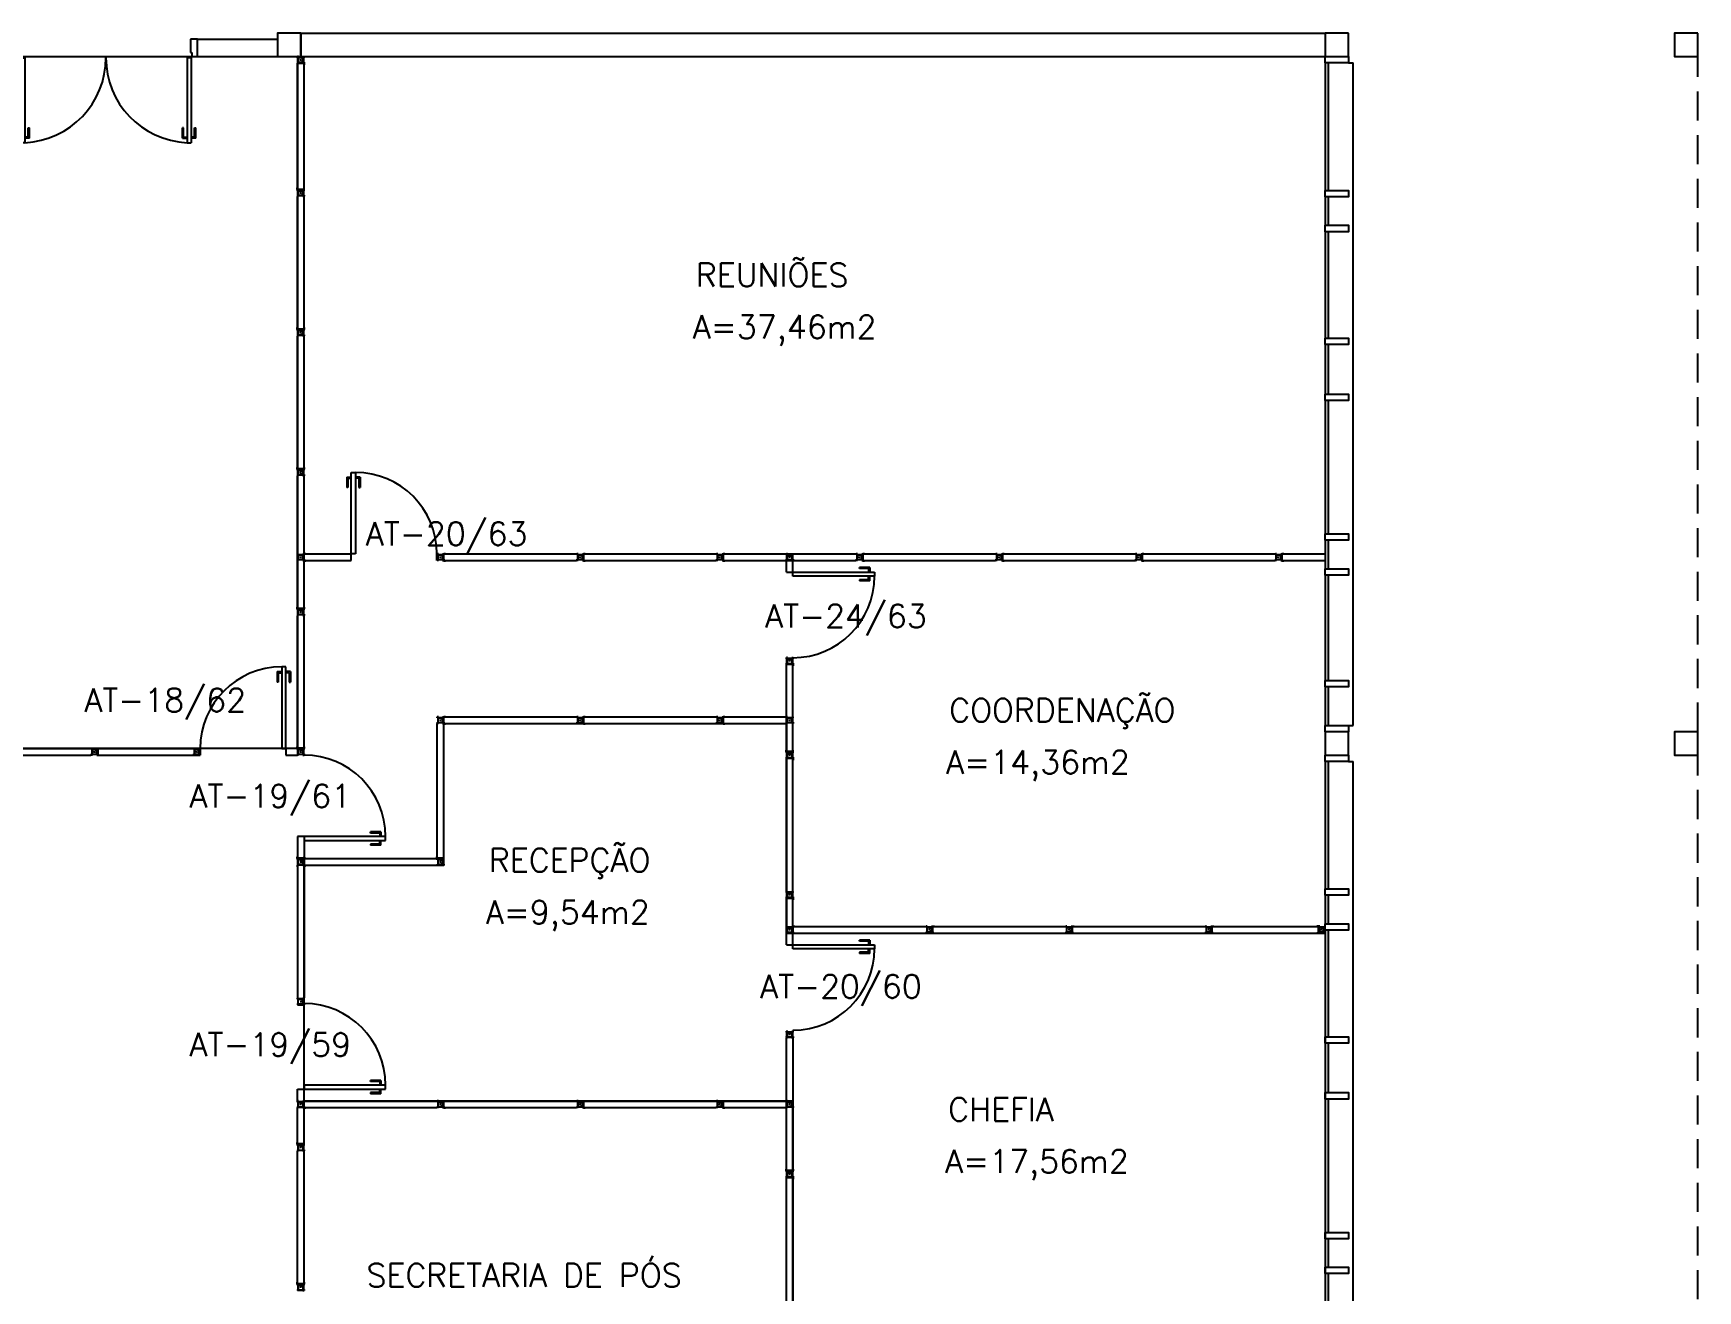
# Model space of a CAD drawing. Header units: centimetres. Extents: x -214 to 72, y 205 to 367.
# Drawn here: x -195.13 to -180.84, y 268.08 to 278.88 of the extents above; entities that cross this region are included whole.
import ezdxf

# ---------------------------------------------------------------- set-up
doc = ezdxf.new("R2010")
doc.units = ezdxf.units.CM
doc.header["$MEASUREMENT"] = 0
doc.linetypes.add('HIDDEN', pattern=[0.375, 0.25, -0.125])
doc.layers.get('0').update_dxf_attribs({"linetype": 'CONTINUOUS'})
for name, color, linetype in [('2', 2, 'CONTINUOUS'), ('ALV', 2, 'CONTINUOUS'), ('AREA', 2, 'CONTINUOUS'), ('DIV', 2, 'CONTINUOUS'), ('ENDEREÇO NOVO', 2, 'CONTINUOUS'), ('ESQ', 1, 'CONTINUOUS'), ('ESTRUT', 3, 'CONTINUOUS'), ('PROJ', 1, 'HIDDEN')]:
    doc.layers.add(name, color=color, linetype=linetype)
doc.styles.add('UNB-100', font='simplex.shx', dxfattribs={"height": 0.2})

# ---------------------------------------------------------------- blocks, each defined once
blk = doc.blocks.new('ESQ6')
at = {"layer": 'ESQ'}
for p, q in [((-0.24, 5.745), (-0.24, 0.055)), ((-0.2, 5.745), (-0.24, 5.745)), ((-0.2, 5.745), (-0.2, 5.745)), ((-0.025, 5.415), (-0.025, 5.745)), ((0, 5.415), (0, 5.745)), ((-0.025, 4.455), (-0.025, 5.36)), ((0, 4.455), (0, 5.36)), ((-0.025, 4.155), (-0.025, 4.4)), ((0, 4.155), (0, 4.4)), ((-0.025, 2.955), (-0.025, 4.1)), ((0, 2.955), (0, 4.1)), ((-0.025, 2.475), (-0.025, 2.9)), ((0, 2.475), (0, 2.9)), ((-0.025, 1.505), (-0.025, 2.42)), ((0, 1.505), (0, 2.42)), ((-0.025, 1.205), (-0.025, 1.45)), ((0, 1.205), (0, 1.45)), ((-0.025, 0.055), (-0.025, 1.15)), ((0, 0.055), (0, 1.15)), ((-0.2, 0.055), (-0.24, 0.055))]:
    blk.add_line(p, q, dxfattribs=at)
for points in [[(0, 5.745), (-0.2, 5.745), (-0.2, 5.8), (0, 5.8)], [(0, 5.36), (-0.2, 5.36), (-0.2, 5.415), (0, 5.415)], [(0, 4.4), (-0.2, 4.4), (-0.2, 4.455), (0, 4.455)], [(0, 4.1), (-0.2, 4.1), (-0.2, 4.155), (0, 4.155)], [(0, 2.9), (-0.2, 2.9), (-0.2, 2.955), (0, 2.955)], [(0, 2.42), (-0.2, 2.42), (-0.2, 2.475), (0, 2.475)], [(0, 1.45), (-0.2, 1.45), (-0.2, 1.505), (0, 1.505)], [(0, 1.15), (-0.2, 1.15), (-0.2, 1.205), (0, 1.205)], [(0, 0), (-0.2, 0), (-0.2, 0.055), (0, 0.055)]]:
    blk.add_lwpolyline(points, close=True, dxfattribs=at)
blk = doc.blocks.new('PD15')
at = {"color": 1}
for p, q in [((0.016, 0.777), (0.016, 0.687)), ((0.016, 0.777), (0.056, 0.777)), ((0.026, 0.767), (0.026, 0.687)), ((0.026, 0.767), (0.056, 0.767)), ((0.13, 0.777), (0.09, 0.777)), ((0.12, 0.767), (0.09, 0.767)), ((0.12, 0.767), (0.12, 0.687)), ((0.13, 0.777), (0.13, 0.687)), ((1.444, 0.777), (1.444, 0.687)), ((1.444, 0.777), (1.484, 0.777)), ((1.454, 0.767), (1.454, 0.687)), ((1.454, 0.767), (1.484, 0.767)), ((1.558, 0.777), (1.518, 0.777)), ((1.548, 0.767), (1.518, 0.767)), ((1.548, 0.767), (1.548, 0.687)), ((1.558, 0.777), (1.558, 0.687)), ((0.026, 0.687), (0.016, 0.687)), ((0.12, 0.687), (0.13, 0.687)), ((1.454, 0.687), (1.444, 0.687)), ((1.548, 0.687), (1.558, 0.687))]:
    blk.add_line(p, q, dxfattribs=at)
at = {"color": 2}
for p, q in [((0.055, 0.085), (0.055, 0.817)), ((0.09, 0.817), (0.055, 0.817)), ((0.09, 0.085), (0.09, 0.817)), ((1.484, 0.085), (1.484, 0.817)), ((1.484, 0.817), (1.519, 0.817)), ((1.519, 0.085), (1.519, 0.817)), ((0.05, 0.075), (0, 0.075)), ((0, 0.075), (0, -0.075)), ((0.05, 0.04), (0.05, 0.075)), ((0.06, 0.04), (0.05, 0.04)), ((0.055, 0.085), (0.09, 0.085)), ((0.06, -0.075), (0.06, 0.04)), ((1.519, 0.085), (1.484, 0.085)), ((1.514, 0.04), (1.524, 0.04)), ((1.514, -0.075), (1.514, 0.04)), ((1.524, 0.075), (1.574, 0.075)), ((1.524, 0.04), (1.524, 0.075)), ((1.574, 0.075), (1.574, -0.075)), ((0, -0.075), (0.06, -0.075)), ((1.574, -0.075), (1.514, -0.075))]:
    blk.add_line(p, q, dxfattribs=at)
at = {"color": 1}
for centre, start, end in [((0.056, 0.085), 0, 87.3429), ((1.518, 0.085), 92.6571, 180)]:
    blk.add_arc(centre, 0.731, start, end, dxfattribs=at)
blk = doc.blocks.new('MTDIV')
for p, q in [((-0.0285, 0.0185), (-0.0285, 0.0285)), ((-0.0185, 0.0285), (-0.0285, 0.0285)), ((-0.0265, 0.0185), (-0.0285, 0.0185)), ((-0.0265, 0.0235), (-0.0265, 0.0265)), ((-0.0265, 0.0265), (-0.0185, 0.0265)), ((-0.0265, 0.0235), (0.0265, 0.0235)), ((-0.0215, 0.0235), (-0.0265, 0.0235)), ((-0.0265, 0.0185), (-0.0265, 0.0215)), ((-0.0265, 0.0215), (-0.0235, 0.0215)), ((-0.0235, 0.0215), (-0.0235, -0.0215)), ((-0.0215, 0.0235), (-0.0215, 0.0215)), ((-0.0215, 0.0215), (0.0215, 0.0215)), ((-0.0215, 0.0195), (0.0195, 0.0195)), ((-0.0215, 0.0195), (-0.0215, -0.0195)), ((-0.0185, 0.0265), (-0.0185, 0.0285)), ((-0.0049, 0), (0.0049, 0)), ((0, -0.0049), (0, 0.0049)), ((0.0195, 0.0095), (0.0115, 0.0095)), ((0.0115, 0.0095), (0.0115, 0.0075)), ((0.0215, 0.0075), (0.0115, 0.0075)), ((0.0135, 0.0075), (0.0135, 0.0055)), ((0.0215, 0.0055), (0.0135, 0.0055)), ((0.0185, 0.0265), (0.0185, 0.0285)), ((0.0185, 0.0285), (0.0285, 0.0285)), ((0.0185, 0.0265), (0.0265, 0.0265)), ((0.0195, 0.0195), (0.0195, 0.0095)), ((0.0215, 0.0235), (0.0215, 0.0075)), ((0.0215, 0.0235), (0.0265, 0.0235)), ((0.0215, 0.0055), (0.0215, -0.0055)), ((0.0235, 0.0215), (0.0235, -0.0215)), ((0.0265, 0.0215), (0.0235, 0.0215)), ((0.0265, 0.0235), (0.0265, 0.0265)), ((0.0265, 0.0185), (0.0265, 0.0215)), ((0.0265, 0.0185), (0.0285, 0.0185)), ((0.0285, 0.0185), (0.0285, 0.0285)), ((-0.0285, -0.0185), (-0.0285, -0.0285)), ((-0.0285, -0.0185), (-0.0265, -0.0185)), ((-0.0185, -0.0285), (-0.0285, -0.0285)), ((-0.0265, -0.0185), (-0.0265, -0.0215)), ((-0.0265, -0.0215), (-0.0235, -0.0215)), ((0.0265, -0.0235), (-0.0265, -0.0235)), ((-0.0265, -0.0235), (-0.0265, -0.0265)), ((-0.0215, -0.0235), (-0.0265, -0.0235)), ((-0.0185, -0.0265), (-0.0265, -0.0265)), ((-0.0215, -0.0195), (0.0195, -0.0195)), ((-0.0215, -0.0215), (0.0215, -0.0215)), ((-0.0215, -0.0215), (-0.0215, -0.0235)), ((-0.0185, -0.0265), (-0.0185, -0.0285)), ((0.0215, -0.0075), (0.0115, -0.0075)), ((0.0115, -0.0075), (0.0115, -0.0095)), ((0.0195, -0.0095), (0.0115, -0.0095)), ((0.0215, -0.0055), (0.0135, -0.0055)), ((0.0135, -0.0055), (0.0135, -0.0075)), ((0.0185, -0.0265), (0.0185, -0.0285)), ((0.0265, -0.0265), (0.0185, -0.0265)), ((0.0185, -0.0285), (0.0285, -0.0285)), ((0.0195, -0.0095), (0.0195, -0.0195)), ((0.0215, -0.0075), (0.0215, -0.0235)), ((0.0215, -0.0235), (0.0265, -0.0235)), ((0.0265, -0.0215), (0.0235, -0.0215)), ((0.0265, -0.0185), (0.0265, -0.0215)), ((0.0285, -0.0185), (0.0265, -0.0185)), ((0.0265, -0.0235), (0.0265, -0.0265)), ((0.0285, -0.0185), (0.0285, -0.0285))]:
    blk.add_line(p, q)
blk = doc.blocks.new('DIV12')
for p, q in [((-0.005, 0), (0.005, 0)), ((0, -0.005), (0, 0.005)), ((0.024, 0.018), (0.028, 0.018)), ((0.024, 0.018), (0.024, 0.016)), ((0.024, 0.016), (0.028, 0.016)), ((0.028, 0.03), (0.043, 0.03)), ((0.028, 0.018), (0.028, 0.03)), ((0.028, -0.017), (0.028, 0.016)), ((0.03, 0.028), (1.169, 0.028)), ((0.03, -0.029), (0.03, 0.028)), ((0.043, 0.03), (0.043, 0.028)), ((0.024, -0.017), (0.028, -0.017)), ((0.024, -0.017), (0.024, -0.019)), ((0.024, -0.019), (0.028, -0.019)), ((0.028, -0.031), (0.028, -0.019)), ((0.028, -0.031), (0.043, -0.031)), ((0.03, -0.029), (1.169, -0.029)), ((0.043, -0.029), (0.043, -0.031))]:
    blk.add_line(p, q)

msp = doc.modelspace()

# ---------------------------------------------------------------- linework, layer by layer
at = {"layer": '2'}
for p, q in [((-192.401, 275.106), (-192.366, 275.106)), ((-192.401, 274.406), (-192.401, 275.106)), ((-192.366, 275.106), (-192.366, 274.406)), ((-192.44, 275.066), (-192.4, 275.066)), ((-192.44, 275.066), (-192.44, 274.976)), ((-192.43, 274.976), (-192.44, 274.976)), ((-192.43, 275.056), (-192.4, 275.056)), ((-192.43, 275.056), (-192.43, 274.976)), ((-192.326, 275.066), (-192.366, 275.066)), ((-192.336, 275.056), (-192.366, 275.056)), ((-192.336, 275.056), (-192.336, 274.976)), ((-192.336, 274.976), (-192.326, 274.976)), ((-192.326, 275.066), (-192.326, 274.976)), ((-192.366, 274.406), (-192.401, 274.406)), ((-188.607, 274.214), (-188.607, 274.249)), ((-188.607, 274.249), (-187.907, 274.249)), ((-188.037, 274.279), (-188.037, 274.289)), ((-187.947, 274.289), (-188.037, 274.289)), ((-187.957, 274.279), (-188.037, 274.279)), ((-187.957, 274.279), (-187.957, 274.249)), ((-187.947, 274.289), (-187.947, 274.249)), ((-187.907, 274.249), (-187.907, 274.214)), ((-187.907, 274.214), (-188.607, 274.214)), ((-188.037, 274.184), (-188.037, 274.174)), ((-187.957, 274.184), (-188.037, 274.184)), ((-187.947, 274.174), (-188.037, 274.174)), ((-187.957, 274.184), (-187.957, 274.214)), ((-187.947, 274.174), (-187.947, 274.214)), ((-193.039, 273.395), (-192.999, 273.395)), ((-193.039, 273.395), (-193.039, 273.305)), ((-193.029, 273.385), (-192.999, 273.385)), ((-193.029, 273.385), (-193.029, 273.305)), ((-192.964, 273.435), (-192.999, 273.435)), ((-192.999, 273.435), (-192.999, 272.735)), ((-192.964, 272.735), (-192.964, 273.435)), ((-192.924, 273.395), (-192.964, 273.395)), ((-192.934, 273.385), (-192.964, 273.385)), ((-192.934, 273.385), (-192.934, 273.305)), ((-192.924, 273.395), (-192.924, 273.305)), ((-193.029, 273.305), (-193.039, 273.305)), ((-192.934, 273.305), (-192.924, 273.305)), ((-192.999, 272.735), (-192.964, 272.735)), ((-192.107, 271.978), (-192.807, 271.978)), ((-192.147, 272.018), (-192.237, 272.018)), ((-192.237, 272.008), (-192.237, 272.017)), ((-192.157, 272.008), (-192.237, 272.008)), ((-192.157, 272.008), (-192.157, 271.978)), ((-192.147, 272.018), (-192.147, 271.978)), ((-192.107, 271.943), (-192.107, 271.978)), ((-192.807, 271.943), (-192.107, 271.943)), ((-192.237, 271.913), (-192.237, 271.903)), ((-192.157, 271.913), (-192.237, 271.913)), ((-192.147, 271.903), (-192.237, 271.903)), ((-192.157, 271.913), (-192.157, 271.943)), ((-192.147, 271.903), (-192.147, 271.943)), ((-192.807, 271.734), (-192.807, 271.699)), ((-188.037, 271.079), (-188.037, 271.089)), ((-187.947, 271.089), (-188.037, 271.089)), ((-187.947, 271.089), (-187.947, 271.049)), ((-188.607, 271.014), (-188.607, 271.049)), ((-188.607, 271.049), (-187.907, 271.049)), ((-187.907, 271.014), (-188.607, 271.014)), ((-187.957, 271.079), (-188.037, 271.079)), ((-188.037, 270.984), (-188.037, 270.974)), ((-187.957, 270.984), (-188.037, 270.984)), ((-187.947, 270.974), (-188.037, 270.974)), ((-187.957, 271.079), (-187.957, 271.049)), ((-187.957, 270.984), (-187.957, 271.014)), ((-187.947, 270.974), (-187.947, 271.014)), ((-187.907, 271.049), (-187.907, 271.014)), ((-192.807, 269.843), (-192.807, 269.808)), ((-192.107, 269.843), (-192.807, 269.843)), ((-192.807, 269.808), (-192.107, 269.808)), ((-192.237, 269.873), (-192.237, 269.883)), ((-192.147, 269.883), (-192.237, 269.883)), ((-192.157, 269.873), (-192.237, 269.873)), ((-192.157, 269.873), (-192.157, 269.843)), ((-192.157, 269.778), (-192.157, 269.808)), ((-192.147, 269.883), (-192.147, 269.843)), ((-192.147, 269.768), (-192.147, 269.808)), ((-192.107, 269.808), (-192.107, 269.843)), ((-192.237, 269.778), (-192.237, 269.769)), ((-192.157, 269.778), (-192.237, 269.778)), ((-192.147, 269.768), (-192.237, 269.768))]:
    msp.add_line(p, q, dxfattribs=at)
at = {"layer": '2', "color": 1}
for centre, start, end in [((-192.366, 274.406), 0, 89.9998), ((-188.607, 274.214), 270, 359.9998), ((-192.999, 272.735), 90.0002, 180), ((-192.807, 271.978), 0.0002, 90), ((-188.607, 271.014), 270, 359.9998), ((-192.807, 269.843), 0.0002, 90)]:
    msp.add_arc(centre, 0.7, start, end, dxfattribs=at)
at = {"layer": 'ALV'}
for p, q in [((-193.722, 278.828), (-193.035, 278.828)), ((-192.835, 278.878), (-184.035, 278.878)), ((-192.835, 278.878), (-192.835, 278.678)), ((-184.035, 278.878), (-184.035, 278.678)), ((-193.722, 278.678), (-193.035, 278.678)), ((-192.835, 278.678), (-184.035, 278.678))]:
    msp.add_line(p, q, dxfattribs=at)
at = {"layer": 'DIV'}
for p, q in [((-192.866, 278.621), (-192.866, 278.606)), ((-192.854, 278.621), (-192.866, 278.621)), ((-192.866, 278.606), (-192.864, 278.606)), ((-192.864, 277.537), (-192.864, 278.619)), ((-192.807, 278.619), (-192.864, 278.619)), ((-192.854, 278.626), (-192.854, 278.621)), ((-192.854, 278.626), (-192.852, 278.626)), ((-192.852, 278.626), (-192.852, 278.621)), ((-192.819, 278.621), (-192.852, 278.621)), ((-192.819, 278.626), (-192.819, 278.621)), ((-192.819, 278.626), (-192.817, 278.626)), ((-192.817, 278.626), (-192.817, 278.621)), ((-192.805, 278.621), (-192.817, 278.621)), ((-192.807, 277.537), (-192.807, 278.619)), ((-192.807, 278.606), (-192.805, 278.606)), ((-192.805, 278.621), (-192.805, 278.606)), ((-192.866, 277.549), (-192.864, 277.549)), ((-192.866, 277.535), (-192.866, 277.549)), ((-192.854, 277.535), (-192.866, 277.535)), ((-192.807, 277.537), (-192.864, 277.537)), ((-192.854, 277.53), (-192.854, 277.535)), ((-192.854, 277.53), (-192.852, 277.53)), ((-192.852, 277.53), (-192.852, 277.535)), ((-192.819, 277.535), (-192.852, 277.535)), ((-192.819, 277.53), (-192.819, 277.535)), ((-192.819, 277.53), (-192.817, 277.53)), ((-192.817, 277.53), (-192.817, 277.535)), ((-192.805, 277.535), (-192.817, 277.535)), ((-192.807, 277.549), (-192.805, 277.549)), ((-192.805, 277.535), (-192.805, 277.549)), ((-192.83, 277.506), (-192.84, 277.506)), ((-192.835, 277.501), (-192.835, 277.511)), ((-192.84, 274.378), (-192.83, 274.378)), ((-192.84, 274.378), (-192.83, 274.378)), ((-192.835, 274.372), (-192.835, 274.383)), ((-192.835, 274.372), (-192.835, 274.383)), ((-192.812, 274.396), (-192.807, 274.396)), ((-192.812, 274.396), (-192.812, 274.394)), ((-192.812, 274.394), (-192.807, 274.394)), ((-192.807, 274.408), (-192.792, 274.408)), ((-192.807, 274.396), (-192.807, 274.408)), ((-192.807, 274.361), (-192.807, 274.394)), ((-192.805, 274.349), (-192.805, 274.406)), ((-192.805, 274.406), (-192.401, 274.406)), ((-192.805, 274.349), (-192.805, 274.406)), ((-192.792, 274.408), (-192.792, 274.406)), ((-192.401, 274.349), (-192.401, 274.406)), ((-191.666, 274.349), (-191.666, 274.406)), ((-191.659, 274.396), (-191.664, 274.396)), ((-191.659, 274.394), (-191.664, 274.394)), ((-191.664, 274.361), (-191.664, 274.394)), ((-191.659, 274.396), (-191.659, 274.394)), ((-191.64, 274.378), (-191.63, 274.378)), ((-191.635, 274.372), (-191.635, 274.383)), ((-189.24, 274.378), (-189.23, 274.378)), ((-189.24, 274.378), (-189.23, 274.378)), ((-189.235, 274.372), (-189.235, 274.383)), ((-189.235, 274.372), (-189.235, 274.383)), ((-189.212, 274.396), (-189.207, 274.396)), ((-189.212, 274.396), (-189.212, 274.394)), ((-189.212, 274.394), (-189.207, 274.394)), ((-189.207, 274.408), (-189.192, 274.408)), ((-189.207, 274.396), (-189.207, 274.408)), ((-189.207, 274.361), (-189.207, 274.394)), ((-189.205, 274.349), (-189.205, 274.406)), ((-189.192, 274.408), (-189.192, 274.406)), ((-185.64, 274.378), (-185.63, 274.378)), ((-185.64, 274.378), (-185.63, 274.378)), ((-185.635, 274.372), (-185.635, 274.383)), ((-185.635, 274.372), (-185.635, 274.383)), ((-185.612, 274.396), (-185.607, 274.396)), ((-185.612, 274.396), (-185.612, 274.394)), ((-185.612, 274.394), (-185.607, 274.394)), ((-185.607, 274.408), (-185.592, 274.408)), ((-185.607, 274.396), (-185.607, 274.408)), ((-185.607, 274.361), (-185.607, 274.394)), ((-185.605, 274.349), (-185.605, 274.406)), ((-185.592, 274.408), (-185.592, 274.406)), ((-184.44, 274.378), (-184.43, 274.378)), ((-184.435, 274.372), (-184.435, 274.383)), ((-184.412, 274.396), (-184.407, 274.396)), ((-184.412, 274.396), (-184.412, 274.394)), ((-184.412, 274.394), (-184.407, 274.394)), ((-184.407, 274.408), (-184.392, 274.408)), ((-184.407, 274.396), (-184.407, 274.408)), ((-184.407, 274.361), (-184.407, 274.394)), ((-184.405, 274.406), (-184.035, 274.406)), ((-184.405, 274.349), (-184.405, 274.406)), ((-184.392, 274.408), (-184.392, 274.406)), ((-192.812, 274.361), (-192.807, 274.361)), ((-192.812, 274.361), (-192.812, 274.359)), ((-192.812, 274.359), (-192.807, 274.359)), ((-192.807, 274.347), (-192.807, 274.359)), ((-192.807, 274.347), (-192.792, 274.347)), ((-192.805, 274.349), (-192.401, 274.349)), ((-192.792, 274.349), (-192.792, 274.347)), ((-191.659, 274.361), (-191.664, 274.361)), ((-191.659, 274.359), (-191.664, 274.359)), ((-191.659, 274.361), (-191.659, 274.359)), ((-189.212, 274.361), (-189.207, 274.361)), ((-189.212, 274.361), (-189.212, 274.359)), ((-189.212, 274.359), (-189.207, 274.359)), ((-189.207, 274.347), (-189.207, 274.359)), ((-189.207, 274.347), (-189.192, 274.347)), ((-189.192, 274.349), (-189.192, 274.347)), ((-188.664, 274.249), (-188.664, 274.349)), ((-188.664, 274.349), (-188.607, 274.349)), ((-188.664, 274.249), (-188.607, 274.249)), ((-188.607, 274.249), (-188.607, 274.349)), ((-185.612, 274.361), (-185.607, 274.361)), ((-185.612, 274.361), (-185.612, 274.359)), ((-185.612, 274.359), (-185.607, 274.359)), ((-185.607, 274.347), (-185.607, 274.359)), ((-185.607, 274.347), (-185.592, 274.347)), ((-185.592, 274.349), (-185.592, 274.347)), ((-184.412, 274.361), (-184.407, 274.361)), ((-184.412, 274.361), (-184.412, 274.359)), ((-184.412, 274.359), (-184.407, 274.359)), ((-184.407, 274.347), (-184.407, 274.359)), ((-184.407, 274.347), (-184.392, 274.347)), ((-184.405, 274.349), (-184.035, 274.349)), ((-184.392, 274.349), (-184.392, 274.347)), ((-188.666, 273.457), (-188.666, 273.443)), ((-188.654, 273.457), (-188.666, 273.457)), ((-188.666, 273.443), (-188.664, 273.443)), ((-188.664, 272.708), (-188.664, 273.455)), ((-188.607, 273.455), (-188.664, 273.455)), ((-188.654, 273.462), (-188.654, 273.457)), ((-188.654, 273.462), (-188.652, 273.462)), ((-188.652, 273.462), (-188.652, 273.457)), ((-188.619, 273.457), (-188.652, 273.457)), ((-188.63, 273.486), (-188.64, 273.486)), ((-188.63, 273.486), (-188.64, 273.486)), ((-188.635, 273.48), (-188.635, 273.491)), ((-188.635, 273.48), (-188.635, 273.491)), ((-188.619, 273.462), (-188.619, 273.457)), ((-188.619, 273.462), (-188.617, 273.462)), ((-188.617, 273.462), (-188.617, 273.457)), ((-188.605, 273.457), (-188.617, 273.457)), ((-188.607, 272.708), (-188.607, 273.455)), ((-188.607, 273.443), (-188.605, 273.443)), ((-188.605, 273.457), (-188.605, 273.443)), ((-191.664, 271.791), (-191.664, 272.949)), ((-191.607, 271.791), (-191.607, 272.949)), ((-189.24, 272.978), (-189.23, 272.978)), ((-189.24, 272.978), (-189.23, 272.978)), ((-189.24, 272.978), (-189.23, 272.978)), ((-189.235, 272.972), (-189.235, 272.983)), ((-189.235, 272.972), (-189.235, 272.983)), ((-189.235, 272.972), (-189.235, 272.983)), ((-189.212, 272.996), (-189.207, 272.996)), ((-189.212, 272.996), (-189.212, 272.994)), ((-189.212, 272.996), (-189.207, 272.996)), ((-189.212, 272.996), (-189.212, 272.994)), ((-189.212, 272.994), (-189.207, 272.994)), ((-189.212, 272.994), (-189.207, 272.994)), ((-189.212, 272.961), (-189.207, 272.961)), ((-189.212, 272.961), (-189.212, 272.959)), ((-189.212, 272.961), (-189.207, 272.961)), ((-189.212, 272.961), (-189.212, 272.959)), ((-189.212, 272.959), (-189.207, 272.959)), ((-189.212, 272.959), (-189.207, 272.959)), ((-189.207, 273.008), (-189.192, 273.008)), ((-189.207, 272.996), (-189.207, 273.008)), ((-189.207, 273.008), (-189.192, 273.008)), ((-189.207, 272.996), (-189.207, 273.008)), ((-189.207, 272.961), (-189.207, 272.994)), ((-189.207, 272.961), (-189.207, 272.994)), ((-189.207, 272.947), (-189.207, 272.959)), ((-189.207, 272.947), (-189.207, 272.959)), ((-189.207, 272.947), (-189.192, 272.947)), ((-189.207, 272.947), (-189.192, 272.947)), ((-189.205, 272.949), (-189.205, 273.006)), ((-189.205, 273.006), (-188.664, 273.006)), ((-189.205, 272.949), (-189.205, 273.006)), ((-189.205, 272.949), (-188.664, 272.949)), ((-189.192, 273.008), (-189.192, 273.006)), ((-189.192, 273.008), (-189.192, 273.006)), ((-189.192, 272.949), (-189.192, 272.947)), ((-189.192, 272.949), (-189.192, 272.947)), ((-194.612, 272.706), (-194.602, 272.706)), ((-194.607, 272.701), (-194.607, 272.711)), ((-194.583, 272.725), (-194.578, 272.725)), ((-194.583, 272.725), (-194.583, 272.723)), ((-194.583, 272.723), (-194.578, 272.723)), ((-194.583, 272.69), (-194.578, 272.69)), ((-194.583, 272.69), (-194.583, 272.688)), ((-194.583, 272.688), (-194.578, 272.688)), ((-194.578, 272.737), (-194.564, 272.737)), ((-194.578, 272.725), (-194.578, 272.737)), ((-194.578, 272.69), (-194.578, 272.723)), ((-194.578, 272.676), (-194.578, 272.688)), ((-194.578, 272.676), (-194.564, 272.676)), ((-194.576, 272.735), (-193.699, 272.735)), ((-194.576, 272.678), (-194.576, 272.735)), ((-194.576, 272.678), (-193.699, 272.678)), ((-194.564, 272.737), (-194.564, 272.735)), ((-194.564, 272.678), (-194.564, 272.676)), ((-193.699, 272.735), (-193.699, 272.678)), ((-192.964, 272.735), (-192.964, 272.678)), ((-192.866, 272.735), (-192.964, 272.735)), ((-192.964, 272.735), (-192.964, 272.678)), ((-192.964, 272.678), (-192.864, 272.678)), ((-192.864, 272.735), (-192.864, 272.678)), ((-188.666, 272.72), (-188.664, 272.72)), ((-188.666, 272.706), (-188.666, 272.72)), ((-188.666, 272.72), (-188.664, 272.72)), ((-188.666, 272.706), (-188.666, 272.72)), ((-188.654, 272.706), (-188.666, 272.706)), ((-188.654, 272.706), (-188.666, 272.706)), ((-188.607, 272.708), (-188.664, 272.708)), ((-188.607, 272.708), (-188.664, 272.708)), ((-188.654, 272.701), (-188.654, 272.706)), ((-188.654, 272.701), (-188.654, 272.706)), ((-188.654, 272.701), (-188.652, 272.701)), ((-188.654, 272.701), (-188.652, 272.701)), ((-188.652, 272.701), (-188.652, 272.706)), ((-188.619, 272.706), (-188.652, 272.706)), ((-188.652, 272.701), (-188.652, 272.706)), ((-188.619, 272.706), (-188.652, 272.706)), ((-188.63, 272.678), (-188.64, 272.678)), ((-188.63, 272.678), (-188.64, 272.678)), ((-188.63, 272.678), (-188.64, 272.678)), ((-188.63, 272.678), (-188.64, 272.678)), ((-188.635, 272.672), (-188.635, 272.683)), ((-188.635, 272.672), (-188.635, 272.683)), ((-188.635, 272.672), (-188.635, 272.683)), ((-188.635, 272.672), (-188.635, 272.683)), ((-188.619, 272.701), (-188.619, 272.706)), ((-188.619, 272.701), (-188.619, 272.706)), ((-188.619, 272.701), (-188.617, 272.701)), ((-188.619, 272.701), (-188.617, 272.701)), ((-188.617, 272.701), (-188.617, 272.706)), ((-188.605, 272.706), (-188.617, 272.706)), ((-188.617, 272.701), (-188.617, 272.706)), ((-188.605, 272.706), (-188.617, 272.706)), ((-188.607, 272.72), (-188.605, 272.72)), ((-188.607, 272.72), (-188.605, 272.72)), ((-188.605, 272.706), (-188.605, 272.72)), ((-188.605, 272.706), (-188.605, 272.72)), ((-188.666, 272.649), (-188.666, 272.635)), ((-188.654, 272.649), (-188.666, 272.649)), ((-188.666, 272.635), (-188.664, 272.635)), ((-188.664, 271.506), (-188.664, 272.647)), ((-188.607, 272.647), (-188.664, 272.647)), ((-188.654, 272.654), (-188.654, 272.649)), ((-188.654, 272.654), (-188.652, 272.654)), ((-188.652, 272.654), (-188.652, 272.649)), ((-188.619, 272.649), (-188.652, 272.649)), ((-188.619, 272.654), (-188.619, 272.649)), ((-188.619, 272.654), (-188.617, 272.654)), ((-188.617, 272.654), (-188.617, 272.649)), ((-188.605, 272.649), (-188.617, 272.649)), ((-188.607, 271.506), (-188.607, 272.647)), ((-188.607, 272.635), (-188.605, 272.635)), ((-188.605, 272.649), (-188.605, 272.635)), ((-192.864, 271.978), (-192.864, 271.674)), ((-192.807, 271.978), (-192.864, 271.978)), ((-192.807, 271.978), (-192.807, 271.674)), ((-192.866, 271.803), (-192.864, 271.803)), ((-192.866, 271.789), (-192.866, 271.803)), ((-192.807, 271.803), (-192.805, 271.803)), ((-192.805, 271.789), (-192.805, 271.803)), ((-191.666, 271.803), (-191.664, 271.803)), ((-191.666, 271.789), (-191.666, 271.803)), ((-191.607, 271.803), (-191.605, 271.803)), ((-191.605, 271.789), (-191.605, 271.803)), ((-192.854, 271.789), (-192.866, 271.789)), ((-192.807, 271.791), (-192.864, 271.791)), ((-192.854, 271.784), (-192.854, 271.789)), ((-192.854, 271.784), (-192.852, 271.784)), ((-192.852, 271.784), (-192.852, 271.789)), ((-192.819, 271.789), (-192.852, 271.789)), ((-192.83, 271.761), (-192.84, 271.761)), ((-192.835, 271.766), (-192.835, 271.755)), ((-192.819, 271.784), (-192.819, 271.789)), ((-192.819, 271.784), (-192.817, 271.784)), ((-192.817, 271.784), (-192.817, 271.789)), ((-192.805, 271.789), (-192.817, 271.789)), ((-191.654, 271.789), (-191.666, 271.789)), ((-191.607, 271.791), (-191.664, 271.791)), ((-191.654, 271.784), (-191.654, 271.789)), ((-191.654, 271.784), (-191.652, 271.784)), ((-191.652, 271.784), (-191.652, 271.789)), ((-191.619, 271.789), (-191.652, 271.789)), ((-191.63, 271.76), (-191.64, 271.76)), ((-191.635, 271.755), (-191.635, 271.765)), ((-191.619, 271.784), (-191.619, 271.789)), ((-191.619, 271.784), (-191.617, 271.784)), ((-191.617, 271.784), (-191.617, 271.789)), ((-191.605, 271.789), (-191.617, 271.789)), ((-188.666, 271.449), (-188.666, 271.435)), ((-188.654, 271.449), (-188.666, 271.449)), ((-188.666, 271.435), (-188.664, 271.435)), ((-188.664, 271.049), (-188.664, 271.447)), ((-188.607, 271.447), (-188.664, 271.447)), ((-188.654, 271.454), (-188.654, 271.449)), ((-188.654, 271.454), (-188.652, 271.454)), ((-188.652, 271.454), (-188.652, 271.449)), ((-188.619, 271.449), (-188.652, 271.449)), ((-188.63, 271.478), (-188.64, 271.478)), ((-188.63, 271.478), (-188.64, 271.478)), ((-188.635, 271.472), (-188.635, 271.483)), ((-188.635, 271.472), (-188.635, 271.483)), ((-188.619, 271.454), (-188.619, 271.449)), ((-188.619, 271.454), (-188.617, 271.454)), ((-188.617, 271.454), (-188.617, 271.449)), ((-188.605, 271.449), (-188.617, 271.449)), ((-188.607, 271.049), (-188.607, 271.447)), ((-188.607, 271.435), (-188.605, 271.435)), ((-188.605, 271.449), (-188.605, 271.435)), ((-188.664, 271.149), (-188.605, 271.149)), ((-185.04, 271.178), (-185.03, 271.178)), ((-185.04, 271.178), (-185.03, 271.178)), ((-185.04, 271.178), (-185.03, 271.178)), ((-185.04, 271.178), (-185.03, 271.178)), ((-185.035, 271.172), (-185.035, 271.183)), ((-185.035, 271.172), (-185.035, 271.183)), ((-185.035, 271.172), (-185.035, 271.183)), ((-185.035, 271.172), (-185.035, 271.183)), ((-185.012, 271.196), (-185.007, 271.196)), ((-185.012, 271.196), (-185.012, 271.194)), ((-185.012, 271.196), (-185.007, 271.196)), ((-185.012, 271.196), (-185.012, 271.194)), ((-185.012, 271.196), (-185.007, 271.196)), ((-185.012, 271.196), (-185.012, 271.194)), ((-185.012, 271.194), (-185.007, 271.194)), ((-185.012, 271.194), (-185.007, 271.194)), ((-185.012, 271.194), (-185.007, 271.194)), ((-185.012, 271.161), (-185.007, 271.161)), ((-185.012, 271.161), (-185.012, 271.159)), ((-185.012, 271.161), (-185.007, 271.161)), ((-185.012, 271.161), (-185.012, 271.159)), ((-185.012, 271.161), (-185.007, 271.161)), ((-185.012, 271.161), (-185.012, 271.159)), ((-185.012, 271.159), (-185.007, 271.159)), ((-185.012, 271.159), (-185.007, 271.159)), ((-185.012, 271.159), (-185.007, 271.159)), ((-185.007, 271.208), (-184.992, 271.208)), ((-185.007, 271.196), (-185.007, 271.208)), ((-185.007, 271.208), (-184.992, 271.208)), ((-185.007, 271.196), (-185.007, 271.208)), ((-185.007, 271.208), (-184.992, 271.208)), ((-185.007, 271.196), (-185.007, 271.208)), ((-185.007, 271.161), (-185.007, 271.194)), ((-185.007, 271.161), (-185.007, 271.194)), ((-185.007, 271.161), (-185.007, 271.194)), ((-185.007, 271.147), (-185.007, 271.159)), ((-185.007, 271.147), (-185.007, 271.159)), ((-185.007, 271.147), (-185.007, 271.159)), ((-185.007, 271.147), (-184.992, 271.147)), ((-185.007, 271.147), (-184.992, 271.147)), ((-185.007, 271.147), (-184.992, 271.147)), ((-185.005, 271.149), (-185.005, 271.206)), ((-185.005, 271.149), (-185.005, 271.206)), ((-185.005, 271.206), (-184.094, 271.206)), ((-185.005, 271.149), (-185.005, 271.206)), ((-185.005, 271.149), (-184.094, 271.149)), ((-184.992, 271.208), (-184.992, 271.206)), ((-184.992, 271.208), (-184.992, 271.206)), ((-184.992, 271.208), (-184.992, 271.206)), ((-184.992, 271.149), (-184.992, 271.147)), ((-184.992, 271.149), (-184.992, 271.147)), ((-184.992, 271.149), (-184.992, 271.147)), ((-184.107, 271.208), (-184.107, 271.206)), ((-184.092, 271.208), (-184.107, 271.208)), ((-184.107, 271.149), (-184.107, 271.147)), ((-184.092, 271.147), (-184.107, 271.147)), ((-184.094, 271.149), (-184.094, 271.206)), ((-184.092, 271.196), (-184.092, 271.208)), ((-184.087, 271.196), (-184.092, 271.196)), ((-184.087, 271.194), (-184.092, 271.194)), ((-184.092, 271.161), (-184.092, 271.194)), ((-184.087, 271.161), (-184.092, 271.161)), ((-184.087, 271.159), (-184.092, 271.159)), ((-184.092, 271.147), (-184.092, 271.159)), ((-184.087, 271.196), (-184.087, 271.194)), ((-184.087, 271.161), (-184.087, 271.159)), ((-184.069, 271.178), (-184.059, 271.178)), ((-184.064, 271.172), (-184.064, 271.183)), ((-188.664, 271.049), (-188.607, 271.049)), ((-192.807, 270.53), (-192.864, 270.53)), ((-192.854, 270.537), (-192.854, 270.532)), ((-192.854, 270.537), (-192.852, 270.537)), ((-192.852, 270.537), (-192.852, 270.532)), ((-192.819, 270.532), (-192.852, 270.532)), ((-188.63, 270.278), (-188.64, 270.278)), ((-188.635, 270.272), (-188.635, 270.283)), ((-192.864, 269.708), (-192.864, 269.808)), ((-192.864, 269.808), (-192.807, 269.808)), ((-192.807, 269.708), (-192.807, 269.808)), ((-191.654, 269.706), (-191.666, 269.706)), ((-191.654, 269.701), (-191.654, 269.706)), ((-191.654, 269.701), (-191.652, 269.701)), ((-191.652, 269.701), (-191.652, 269.706)), ((-191.619, 269.706), (-191.652, 269.706)), ((-191.63, 269.678), (-191.64, 269.678)), ((-191.635, 269.672), (-191.635, 269.683)), ((-191.619, 269.701), (-191.619, 269.706)), ((-191.619, 269.701), (-191.617, 269.701)), ((-191.617, 269.701), (-191.617, 269.706)), ((-191.605, 269.706), (-191.617, 269.706)), ((-189.24, 269.678), (-189.23, 269.678)), ((-189.24, 269.678), (-189.23, 269.678)), ((-189.24, 269.678), (-189.23, 269.678)), ((-189.235, 269.672), (-189.235, 269.683)), ((-189.235, 269.672), (-189.235, 269.683)), ((-189.235, 269.672), (-189.235, 269.683)), ((-189.212, 269.696), (-189.207, 269.696)), ((-189.212, 269.696), (-189.212, 269.694)), ((-189.212, 269.696), (-189.207, 269.696)), ((-189.212, 269.696), (-189.212, 269.694)), ((-189.212, 269.694), (-189.207, 269.694)), ((-189.212, 269.694), (-189.207, 269.694)), ((-189.212, 269.661), (-189.207, 269.661)), ((-189.212, 269.661), (-189.212, 269.659)), ((-189.212, 269.661), (-189.207, 269.661)), ((-189.212, 269.661), (-189.212, 269.659)), ((-189.212, 269.659), (-189.207, 269.659)), ((-189.212, 269.659), (-189.207, 269.659)), ((-189.207, 269.708), (-189.192, 269.708)), ((-189.207, 269.696), (-189.207, 269.708)), ((-189.207, 269.708), (-189.192, 269.708)), ((-189.207, 269.696), (-189.207, 269.708)), ((-189.207, 269.661), (-189.207, 269.694)), ((-189.207, 269.661), (-189.207, 269.694)), ((-189.207, 269.647), (-189.207, 269.659)), ((-189.207, 269.647), (-189.207, 269.659)), ((-189.205, 269.649), (-189.205, 269.706)), ((-189.205, 269.706), (-188.664, 269.706)), ((-189.205, 269.649), (-189.205, 269.706)), ((-189.192, 269.708), (-189.192, 269.706)), ((-189.192, 269.708), (-189.192, 269.706)), ((-192.864, 269.337), (-192.864, 269.649)), ((-192.807, 269.337), (-192.807, 269.649)), ((-189.207, 269.647), (-189.192, 269.647)), ((-189.207, 269.647), (-189.192, 269.647)), ((-189.205, 269.649), (-188.664, 269.649)), ((-189.192, 269.649), (-189.192, 269.647)), ((-189.192, 269.649), (-189.192, 269.647)), ((-192.866, 269.349), (-192.864, 269.349)), ((-192.866, 269.335), (-192.866, 269.349)), ((-192.854, 269.335), (-192.866, 269.335)), ((-192.807, 269.337), (-192.864, 269.337)), ((-192.854, 269.33), (-192.854, 269.335)), ((-192.854, 269.33), (-192.852, 269.33)), ((-192.852, 269.33), (-192.852, 269.335)), ((-192.819, 269.335), (-192.852, 269.335)), ((-192.83, 269.306), (-192.84, 269.306)), ((-192.835, 269.301), (-192.835, 269.311)), ((-192.819, 269.33), (-192.819, 269.335)), ((-192.819, 269.33), (-192.817, 269.33)), ((-192.817, 269.33), (-192.817, 269.335)), ((-192.805, 269.335), (-192.817, 269.335)), ((-192.807, 269.349), (-192.805, 269.349)), ((-192.805, 269.335), (-192.805, 269.349)), ((-188.666, 269.12), (-188.664, 269.12)), ((-188.666, 269.106), (-188.666, 269.12)), ((-188.654, 269.106), (-188.666, 269.106)), ((-188.607, 269.108), (-188.664, 269.108)), ((-188.654, 269.101), (-188.654, 269.106)), ((-188.654, 269.101), (-188.652, 269.101)), ((-188.652, 269.101), (-188.652, 269.106)), ((-188.619, 269.106), (-188.652, 269.106)), ((-188.619, 269.101), (-188.619, 269.106)), ((-188.619, 269.101), (-188.617, 269.101)), ((-188.617, 269.101), (-188.617, 269.106)), ((-188.605, 269.106), (-188.617, 269.106)), ((-188.607, 269.12), (-188.605, 269.12)), ((-188.605, 269.106), (-188.605, 269.12)), ((-188.666, 269.049), (-188.666, 269.035)), ((-188.654, 269.049), (-188.666, 269.049)), ((-188.666, 269.035), (-188.664, 269.035)), ((-188.607, 269.047), (-188.664, 269.047)), ((-188.654, 269.054), (-188.654, 269.049)), ((-188.654, 269.054), (-188.652, 269.054)), ((-188.652, 269.054), (-188.652, 269.049)), ((-188.619, 269.049), (-188.652, 269.049)), ((-188.63, 269.078), (-188.64, 269.078)), ((-188.63, 269.078), (-188.64, 269.078)), ((-188.63, 269.078), (-188.64, 269.078)), ((-188.635, 269.072), (-188.635, 269.083)), ((-188.635, 269.072), (-188.635, 269.083)), ((-188.635, 269.072), (-188.635, 269.083)), ((-188.619, 269.054), (-188.619, 269.049)), ((-188.619, 269.054), (-188.617, 269.054)), ((-188.617, 269.054), (-188.617, 269.049)), ((-188.605, 269.049), (-188.617, 269.049)), ((-188.607, 269.035), (-188.605, 269.035)), ((-188.605, 269.049), (-188.605, 269.035)), ((-192.866, 268.149), (-192.864, 268.149)), ((-192.866, 268.135), (-192.866, 268.149)), ((-192.854, 268.135), (-192.866, 268.135)), ((-192.807, 268.137), (-192.864, 268.137)), ((-192.854, 268.13), (-192.854, 268.135)), ((-192.854, 268.13), (-192.852, 268.13)), ((-192.852, 268.13), (-192.852, 268.135)), ((-192.819, 268.135), (-192.852, 268.135)), ((-192.83, 268.106), (-192.84, 268.106)), ((-192.83, 268.106), (-192.84, 268.106)), ((-192.835, 268.101), (-192.835, 268.111)), ((-192.835, 268.101), (-192.835, 268.111)), ((-192.819, 268.13), (-192.819, 268.135)), ((-192.819, 268.13), (-192.817, 268.13)), ((-192.817, 268.13), (-192.817, 268.135)), ((-192.805, 268.135), (-192.817, 268.135)), ((-192.807, 268.149), (-192.805, 268.149)), ((-192.805, 268.135), (-192.805, 268.149))]:
    msp.add_line(p, q, dxfattribs=at)
msp.add_lwpolyline([(-200.357, 278.677), (-192.864, 278.677), (-192.864, 272.735), (-200.357, 272.735)], close=True, dxfattribs=at)
msp.add_lwpolyline([(-191.607, 272.949), (-188.664, 272.949), (-188.664, 271.149), (-184.035, 271.149), (-184.035, 267.306), (-188.607, 267.306), (-188.607, 269.706), (-192.807, 269.706), (-192.807, 271.732), (-191.607, 271.732), (-191.607, 272.949)], dxfattribs=at)
at = {"layer": 'ESTRUT'}
for points in [[(-192.835, 278.878), (-193.035, 278.878), (-193.035, 278.678), (-192.835, 278.678)], [(-183.835, 278.878), (-184.035, 278.878), (-184.035, 278.678), (-183.835, 278.678)], [(-180.835, 278.878), (-181.035, 278.878), (-181.035, 278.678), (-180.835, 278.678)], [(-183.835, 272.878), (-184.035, 272.878), (-184.035, 272.678), (-183.835, 272.678)], [(-180.835, 272.878), (-181.035, 272.878), (-181.035, 272.678), (-180.835, 272.678)]]:
    msp.add_lwpolyline(points, close=True, dxfattribs=at)
at = {"layer": 'PROJ'}
for p, q in [((-180.835, 272.878), (-180.835, 278.678)), ((-180.835, 266.878), (-180.835, 272.678))]:
    msp.add_line(p, q, dxfattribs=at)

# ---------------------------------------------------------------- block references
at = {"layer": 'DIV'}
for name, p in [('MTDIV', (-192.835, 278.649)), ('MTDIV', (-192.835, 277.506)), ('MTDIV', (-192.835, 276.306)), ('MTDIV', (-192.835, 275.106)), ('MTDIV', (-192.835, 274.378)), ('MTDIV', (-191.635, 274.378)), ('DIV12', (-191.635, 274.378)), ('MTDIV', (-190.435, 274.378)), ('DIV12', (-190.435, 274.378)), ('MTDIV', (-189.235, 274.378)), ('MTDIV', (-189.235, 274.378)), ('DIV12', (-189.235, 274.378)), ('MTDIV', (-188.035, 274.378)), ('DIV12', (-188.035, 274.378)), ('MTDIV', (-186.835, 274.378)), ('DIV12', (-186.835, 274.378)), ('MTDIV', (-185.635, 274.378)), ('MTDIV', (-185.635, 274.378)), ('DIV12', (-185.635, 274.378)), ('MTDIV', (-184.435, 274.378)), ('MTDIV', (-192.835, 273.906)), ('MTDIV', (-191.635, 272.978)), ('DIV12', (-191.635, 272.978)), ('MTDIV', (-190.435, 272.978)), ('DIV12', (-190.435, 272.978)), ('MTDIV', (-189.235, 272.978)), ('MTDIV', (-189.235, 272.978)), ('MTDIV', (-188.635, 272.978)), ('DIV12', (-195.807, 272.706)), ('MTDIV', (-194.607, 272.706)), ('MTDIV', (-193.727, 272.706)), ('MTDIV', (-192.835, 272.706)), ('DIV12', (-192.835, 271.761)), ('MTDIV', (-191.635, 271.76)), ('DIV12', (-188.635, 271.178)), ('MTDIV', (-187.435, 271.178)), ('DIV12', (-187.435, 271.178)), ('MTDIV', (-186.235, 271.178)), ('DIV12', (-186.235, 271.178)), ('MTDIV', (-185.035, 271.178)), ('MTDIV', (-185.035, 271.178)), ('MTDIV', (-184.064, 271.178)), ('DIV12', (-192.835, 269.678)), ('MTDIV', (-191.635, 269.678)), ('DIV12', (-191.635, 269.678)), ('MTDIV', (-190.435, 269.678)), ('DIV12', (-190.435, 269.678)), ('MTDIV', (-189.235, 269.678)), ('MTDIV', (-189.235, 269.678)), ('MTDIV', (-188.635, 269.678))]:
    msp.add_blockref(name, p, dxfattribs=at)
at = {"layer": 'DIV', "rotation": 90}
for name, p in [('DIV12', (-192.835, 276.306)), ('DIV12', (-192.835, 275.106)), ('DIV12', (-192.835, 273.906)), ('MTDIV', (-188.635, 274.378)), ('DIV12', (-192.835, 272.706)), ('MTDIV', (-188.635, 273.486)), ('MTDIV', (-188.635, 272.678)), ('MTDIV', (-188.635, 272.678)), ('MTDIV', (-188.635, 271.478)), ('MTDIV', (-188.635, 271.178)), ('DIV12', (-188.635, 269.078)), ('MTDIV', (-188.635, 270.278)), ('MTDIV', (-192.835, 269.678)), ('DIV12', (-192.835, 268.106)), ('MTDIV', (-192.835, 269.306)), ('MTDIV', (-188.635, 269.078)), ('MTDIV', (-188.635, 269.078)), ('DIV12', (-188.635, 267.878)), ('MTDIV', (-192.835, 268.106)), ('MTDIV', (-192.835, 268.106))]:
    msp.add_blockref(name, p, dxfattribs=at)
at = {"layer": 'DIV', "xscale": -1}
for name, p, rotation in [('DIV12', (-192.835, 271.761), 90), ('MTDIV', (-192.835, 271.761), 180), ('MTDIV', (-192.835, 270.561), 180)]:
    msp.add_blockref(name, p, dxfattribs=dict(at, rotation=rotation))
at = {"layer": 'ESQ', "rotation": 180}
for name, p in [('PD15', (-193.722, 278.753)), ('ESQ6', (-184.035, 278.678)), ('ESQ6', (-184.035, 272.678))]:
    msp.add_blockref(name, p, dxfattribs=at)

# ---------------------------------------------------------------- texts
at = {"layer": 'AREA', "style": 'UNB-100'}
for s, p in [('REUNIÕES', (-189.442, 276.702)), ('A=37,46m2', (-189.466, 276.255)), ('COORDENAÇÃO', (-187.266, 272.963)), ('A=14,36m2', (-187.29, 272.517)), ('RECEPÇÃO', (-191.22, 271.675)), ('A=9,54m2', (-191.244, 271.228)), ('CHEFIA', (-187.274, 269.534)), ('A=17,56m2', (-187.299, 269.088)), ('SECRETARIA DE PÓS', (-192.271, 268.109))]:
    msp.add_text(s, height=0.2, dxfattribs=at).set_placement(p)
at = {"layer": 'ENDEREÇO NOVO', "style": 'UNB-100'}
for s, p in [('AT-20/63', (-192.276, 274.479)), ('AT-24/63', (-188.846, 273.772)), ('AT-18/62', (-194.694, 273.05)), ('AT-19/61', (-193.791, 272.226)), ('AT-20/60', (-188.889, 270.59)), ('AT-19/59', (-193.791, 270.091))]:
    msp.add_text(s, height=0.2, dxfattribs=at).set_placement(p)

doc.saveas('drawing.dxf')
